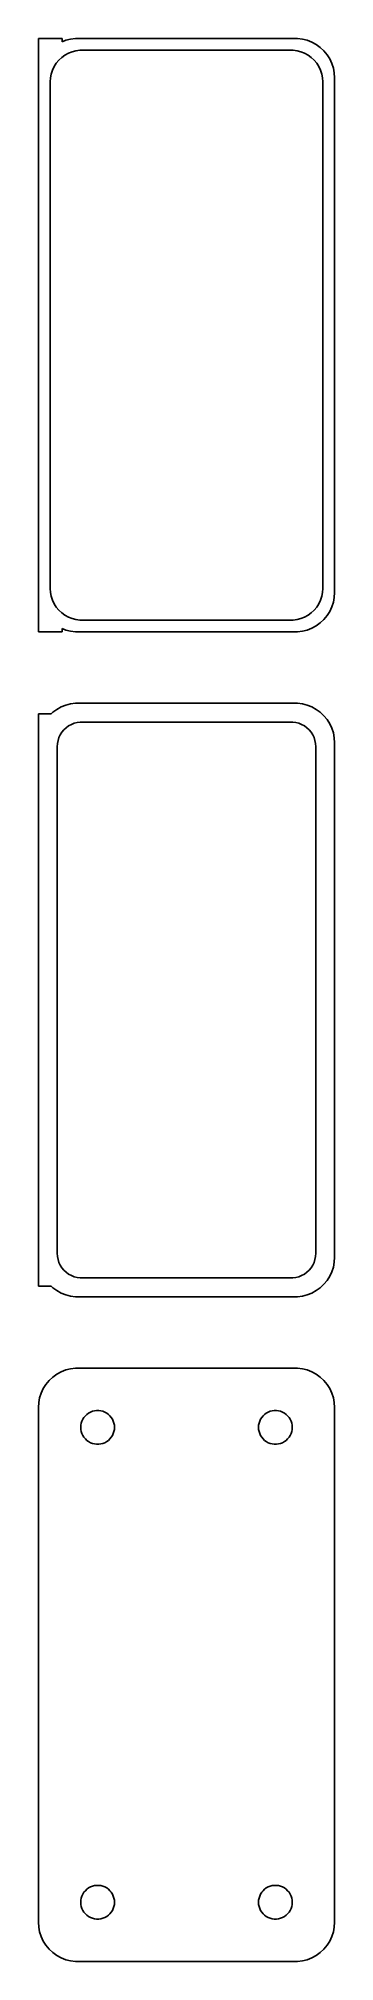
# Model space of a CAD drawing. Header units: metres. Extents: x -19 to 19, y 215 to 457.
import ezdxf

# ---------------------------------------------------------------- set-up
doc = ezdxf.new("R2010")
doc.units = ezdxf.units.M

msp = doc.modelspace()

# ---------------------------------------------------------------- linework, layer by layer
for p, q in [((-15.75, 457.479), (-18.75, 457.479)), ((-18.75, 457.479), (-18.75, 382.521)), ((-15.75, 457.075), (-15.75, 457.479)), ((-15.2951, 457.255), (-15.75, 457.075)), ((-14.6869, 457.411), (-15.2951, 457.255)), ((-14.0639, 457.49), (-14.6869, 457.411)), ((14.0639, 457.49), (-14.0639, 457.49)), ((14.6869, 457.411), (14.0639, 457.49)), ((15.2951, 457.255), (14.6869, 457.411)), ((15.8789, 457.024), (15.2951, 457.255)), ((16.4291, 456.722), (15.8789, 457.024)), ((-16.4861, 454.351), (-16.1659, 454.738)), ((-16.1659, 454.738), (-15.7997, 455.082)), ((-15.7997, 455.082), (-15.3933, 455.377)), ((-15.3933, 455.377), (-14.9531, 455.619)), ((-14.9531, 455.619), (-14.4861, 455.804)), ((-14.4861, 455.804), (-13.9995, 455.929)), ((-13.9995, 455.929), (-13.5012, 455.992)), ((-13.5012, 455.992), (13.5012, 455.992)), ((13.5012, 455.992), (13.9995, 455.929)), ((13.9995, 455.929), (14.4861, 455.804)), ((14.4861, 455.804), (14.9531, 455.619)), ((14.9531, 455.619), (15.3933, 455.377)), ((15.3933, 455.377), (15.7997, 455.082)), ((15.7997, 455.082), (16.1659, 454.738)), ((16.1659, 454.738), (16.4861, 454.351)), ((16.9371, 456.353), (16.4291, 456.722)), ((17.3948, 455.923), (16.9371, 456.353)), ((17.7951, 455.439), (17.3948, 455.923)), ((18.1315, 454.909), (17.7951, 455.439)), ((18.3989, 454.341), (18.1315, 454.909)), ((-17.25, 452), (-17.2184, 452.501)), ((-17.25, 388), (-17.25, 452)), ((-17.2184, 452.501), (-17.1243, 452.995)), ((-17.1243, 452.995), (-16.9691, 453.472)), ((-16.9691, 453.472), (-16.7552, 453.927)), ((-16.7552, 453.927), (-16.4861, 454.351)), ((16.4861, 454.351), (16.7552, 453.927)), ((16.7552, 453.927), (16.9691, 453.472)), ((16.9691, 453.472), (17.1243, 452.995)), ((17.1243, 452.995), (17.2184, 452.501)), ((17.2184, 452.501), (17.25, 452)), ((17.25, 452), (17.25, 388)), ((18.5929, 453.743), (18.3989, 454.341)), ((18.7106, 453.127), (18.5929, 453.743)), ((18.75, 452.5), (18.7106, 453.127)), ((18.75, 387.5), (18.75, 452.5)), ((-17.2184, 387.499), (-17.25, 388)), ((-17.1243, 387.005), (-17.2184, 387.499)), ((-16.9691, 386.528), (-17.1243, 387.005)), ((-16.7552, 386.073), (-16.9691, 386.528)), ((16.9691, 386.528), (16.7552, 386.073)), ((17.1243, 387.005), (16.9691, 386.528)), ((17.2184, 387.499), (17.1243, 387.005)), ((17.25, 388), (17.2184, 387.499)), ((18.5929, 386.257), (18.7106, 386.873)), ((18.7106, 386.873), (18.75, 387.5)), ((-16.4861, 385.649), (-16.7552, 386.073)), ((-16.1659, 385.262), (-16.4861, 385.649)), ((-15.7997, 384.918), (-16.1659, 385.262)), ((-15.3933, 384.623), (-15.7997, 384.918)), ((-14.9531, 384.381), (-15.3933, 384.623)), ((-14.4861, 384.196), (-14.9531, 384.381)), ((-13.9995, 384.071), (-14.4861, 384.196)), ((-13.5012, 384.008), (-13.9995, 384.071)), ((13.5012, 384.008), (-13.5012, 384.008)), ((13.9995, 384.071), (13.5012, 384.008)), ((14.4861, 384.196), (13.9995, 384.071)), ((14.9531, 384.381), (14.4861, 384.196)), ((15.3933, 384.623), (14.9531, 384.381)), ((15.7997, 384.918), (15.3933, 384.623)), ((16.1659, 385.262), (15.7997, 384.918)), ((16.4861, 385.649), (16.1659, 385.262)), ((16.7552, 386.073), (16.4861, 385.649)), ((16.9371, 383.647), (17.3948, 384.077)), ((17.3948, 384.077), (17.7951, 384.561)), ((17.7951, 384.561), (18.1315, 385.091)), ((18.1315, 385.091), (18.3989, 385.659)), ((18.3989, 385.659), (18.5929, 386.257)), ((-18.75, 382.521), (-15.75, 382.521)), ((-15.75, 382.521), (-15.75, 382.925)), ((-15.75, 382.925), (-15.2951, 382.745)), ((-15.2951, 382.745), (-14.6869, 382.589)), ((-14.6869, 382.589), (-14.0639, 382.51)), ((-14.0639, 382.51), (14.0639, 382.51)), ((14.0639, 382.51), (14.6869, 382.589)), ((14.6869, 382.589), (15.2951, 382.745)), ((15.2951, 382.745), (15.8789, 382.976)), ((15.8789, 382.976), (16.4291, 383.278)), ((16.4291, 383.278), (16.9371, 383.647)), ((-17.15, 372.153), (-18.75, 372.153)), ((-18.75, 372.153), (-18.75, 299.847)), ((-16.9371, 372.353), (-17.15, 372.153)), ((-16.4291, 372.722), (-16.9371, 372.353)), ((-15.8789, 373.024), (-16.4291, 372.722)), ((-15.2951, 373.255), (-15.8789, 373.024)), ((-14.6869, 373.411), (-15.2951, 373.255)), ((-14.0639, 373.49), (-14.6869, 373.411)), ((14.0639, 373.49), (-14.0639, 373.49)), ((14.6869, 373.411), (14.0639, 373.49)), ((15.2951, 373.255), (14.6869, 373.411)), ((15.8789, 373.024), (15.2951, 373.255)), ((16.4291, 372.722), (15.8789, 373.024)), ((16.9371, 372.353), (16.4291, 372.722)), ((17.3948, 371.923), (16.9371, 372.353)), ((17.7951, 371.439), (17.3948, 371.923)), ((-16.1443, 369.146), (-15.9779, 369.5)), ((-15.9779, 369.5), (-15.7684, 369.83)), ((-15.7684, 369.83), (-15.5192, 370.131)), ((-15.5192, 370.131), (-15.2342, 370.399)), ((-15.2342, 370.399), (-14.918, 370.628)), ((-14.918, 370.628), (-14.5754, 370.817)), ((-14.5754, 370.817), (-14.2119, 370.961)), ((-14.2119, 370.961), (-13.8333, 371.058)), ((-13.8333, 371.058), (-13.4454, 371.107)), ((-13.4454, 371.107), (13.4454, 371.107)), ((13.4454, 371.107), (13.8333, 371.058)), ((13.8333, 371.058), (14.2119, 370.961)), ((14.2119, 370.961), (14.5754, 370.817)), ((14.5754, 370.817), (14.918, 370.628)), ((14.918, 370.628), (15.2342, 370.399)), ((15.2342, 370.399), (15.5192, 370.131)), ((15.5192, 370.131), (15.7684, 369.83)), ((15.7684, 369.83), (15.9779, 369.5)), ((15.9779, 369.5), (16.1443, 369.146)), ((18.1315, 370.909), (17.7951, 371.439)), ((18.3989, 370.341), (18.1315, 370.909)), ((18.5929, 369.743), (18.3989, 370.341)), ((18.7106, 369.127), (18.5929, 369.743)), ((-16.3629, 368), (-16.3384, 368.39)), ((-16.3629, 304), (-16.3629, 368)), ((-16.3384, 368.39), (-16.2651, 368.774)), ((-16.2651, 368.774), (-16.1443, 369.146)), ((16.1443, 369.146), (16.2651, 368.774)), ((16.2651, 368.774), (16.3384, 368.39)), ((16.3384, 368.39), (16.3629, 368)), ((16.3629, 368), (16.3629, 304)), ((18.75, 368.5), (18.7106, 369.127)), ((18.75, 303.5), (18.75, 368.5)), ((-16.3384, 303.61), (-16.3629, 304)), ((16.3629, 304), (16.3384, 303.61)), ((-16.2651, 303.226), (-16.3384, 303.61)), ((-16.1443, 302.854), (-16.2651, 303.226)), ((-15.9779, 302.5), (-16.1443, 302.854)), ((-15.7684, 302.17), (-15.9779, 302.5)), ((-15.5192, 301.869), (-15.7684, 302.17)), ((-15.2342, 301.601), (-15.5192, 301.869)), ((-14.918, 301.372), (-15.2342, 301.601)), ((-14.5754, 301.183), (-14.918, 301.372)), ((14.918, 301.372), (14.5754, 301.183)), ((15.2342, 301.601), (14.918, 301.372)), ((15.5192, 301.869), (15.2342, 301.601)), ((15.7684, 302.17), (15.5192, 301.869)), ((15.9779, 302.5), (15.7684, 302.17)), ((16.1443, 302.854), (15.9779, 302.5)), ((16.2651, 303.226), (16.1443, 302.854)), ((16.3384, 303.61), (16.2651, 303.226)), ((18.1315, 301.091), (18.3989, 301.659)), ((18.3989, 301.659), (18.5929, 302.257)), ((18.5929, 302.257), (18.7106, 302.873)), ((18.7106, 302.873), (18.75, 303.5)), ((-18.75, 299.847), (-17.15, 299.847)), ((-17.15, 299.847), (-16.9371, 299.647)), ((-16.9371, 299.647), (-16.4291, 299.278)), ((-16.4291, 299.278), (-15.8789, 298.976)), ((-15.8789, 298.976), (-15.2951, 298.745)), ((-14.2119, 301.039), (-14.5754, 301.183)), ((-13.8333, 300.942), (-14.2119, 301.039)), ((-13.4454, 300.893), (-13.8333, 300.942)), ((13.4454, 300.893), (-13.4454, 300.893)), ((13.8333, 300.942), (13.4454, 300.893)), ((14.2119, 301.039), (13.8333, 300.942)), ((14.5754, 301.183), (14.2119, 301.039)), ((15.2951, 298.745), (15.8789, 298.976)), ((15.8789, 298.976), (16.4291, 299.278)), ((16.4291, 299.278), (16.9371, 299.647)), ((16.9371, 299.647), (17.3948, 300.077)), ((17.3948, 300.077), (17.7951, 300.561)), ((17.7951, 300.561), (18.1315, 301.091)), ((-15.2951, 298.745), (-14.6869, 298.589)), ((-14.6869, 298.589), (-14.0639, 298.51)), ((-14.0639, 298.51), (14.0639, 298.51)), ((14.0639, 298.51), (14.6869, 298.589)), ((14.6869, 298.589), (15.2951, 298.745)), ((-15.2951, 289.255), (-15.8789, 289.024)), ((-14.6869, 289.411), (-15.2951, 289.255)), ((-14.0639, 289.49), (-14.6869, 289.411)), ((14.0639, 289.49), (-14.0639, 289.49)), ((14.6869, 289.411), (14.0639, 289.49)), ((15.2951, 289.255), (14.6869, 289.411)), ((15.8789, 289.024), (15.2951, 289.255)), ((-18.1315, 286.909), (-18.3989, 286.341)), ((-17.7951, 287.439), (-18.1315, 286.909)), ((-17.3948, 287.923), (-17.7951, 287.439)), ((-16.9371, 288.353), (-17.3948, 287.923)), ((-16.4291, 288.722), (-16.9371, 288.353)), ((-15.8789, 289.024), (-16.4291, 288.722)), ((16.4291, 288.722), (15.8789, 289.024)), ((16.9371, 288.353), (16.4291, 288.722)), ((17.3948, 287.923), (16.9371, 288.353)), ((17.7951, 287.439), (17.3948, 287.923)), ((18.1315, 286.909), (17.7951, 287.439)), ((18.3989, 286.341), (18.1315, 286.909)), ((-18.7106, 285.127), (-18.75, 284.5)), ((-18.75, 284.5), (-18.75, 219.5)), ((-18.5929, 285.743), (-18.7106, 285.127)), ((-18.3989, 286.341), (-18.5929, 285.743)), ((18.5929, 285.743), (18.3989, 286.341)), ((18.7106, 285.127), (18.5929, 285.743)), ((18.75, 284.5), (18.7106, 285.127)), ((18.75, 219.5), (18.75, 284.5)), ((-13.3853, 282), (-13.3685, 282.268)), ((-13.3685, 281.732), (-13.3853, 282)), ((-13.3685, 282.268), (-13.3182, 282.531)), ((-13.3182, 282.531), (-13.2353, 282.786)), ((-13.2353, 282.786), (-13.1212, 283.029)), ((-13.1212, 283.029), (-12.9775, 283.255)), ((-12.9775, 283.255), (-12.8065, 283.462)), ((-12.8065, 283.462), (-12.6111, 283.645)), ((-12.6111, 283.645), (-12.3941, 283.803)), ((-12.3941, 283.803), (-12.1591, 283.932)), ((-12.1591, 283.932), (-11.9098, 284.031)), ((-11.9098, 284.031), (-11.6501, 284.097)), ((-11.6501, 284.097), (-11.3841, 284.131)), ((-11.3841, 284.131), (-11.1159, 284.131)), ((-11.1159, 284.131), (-10.8499, 284.097)), ((-10.8499, 284.097), (-10.5901, 284.031)), ((-10.5901, 284.031), (-10.3408, 283.932)), ((-10.3408, 283.932), (-10.1059, 283.803)), ((-10.1059, 283.803), (-9.8889, 283.645)), ((-9.8889, 283.645), (-9.69344, 283.462)), ((-9.69344, 283.462), (-9.52251, 283.255)), ((-9.52251, 283.255), (-9.37881, 283.029)), ((-9.37881, 283.029), (-9.26465, 282.786)), ((-9.26465, 282.786), (-9.18178, 282.531)), ((-9.18178, 282.531), (-9.13153, 282.268)), ((-9.13153, 282.268), (-9.1147, 282)), ((-9.1147, 282), (-9.13153, 281.732)), ((9.1147, 282), (9.13153, 282.268)), ((9.13153, 281.732), (9.1147, 282)), ((9.13153, 282.268), (9.18178, 282.531)), ((9.18178, 282.531), (9.26465, 282.786)), ((9.26465, 282.786), (9.37881, 283.029)), ((9.37881, 283.029), (9.52251, 283.255)), ((9.52251, 283.255), (9.69344, 283.462)), ((9.69344, 283.462), (9.8889, 283.645)), ((9.8889, 283.645), (10.1059, 283.803)), ((10.1059, 283.803), (10.3408, 283.932)), ((10.3408, 283.932), (10.5901, 284.031)), ((10.5901, 284.031), (10.8499, 284.097)), ((10.8499, 284.097), (11.1159, 284.131)), ((11.1159, 284.131), (11.3841, 284.131)), ((11.3841, 284.131), (11.6501, 284.097)), ((11.6501, 284.097), (11.9098, 284.031)), ((11.9098, 284.031), (12.1591, 283.932)), ((12.1591, 283.932), (12.3941, 283.803)), ((12.3941, 283.803), (12.6111, 283.645)), ((12.6111, 283.645), (12.8065, 283.462)), ((12.8065, 283.462), (12.9775, 283.255)), ((12.9775, 283.255), (13.1212, 283.029)), ((13.1212, 283.029), (13.2353, 282.786)), ((13.2353, 282.786), (13.3182, 282.531)), ((13.3182, 282.531), (13.3685, 282.268)), ((13.3685, 282.268), (13.3853, 282)), ((13.3853, 282), (13.3685, 281.732)), ((-13.3182, 281.469), (-13.3685, 281.732)), ((-13.2353, 281.214), (-13.3182, 281.469)), ((-13.1212, 280.971), (-13.2353, 281.214)), ((-12.9775, 280.745), (-13.1212, 280.971)), ((-12.8065, 280.538), (-12.9775, 280.745)), ((-12.6111, 280.355), (-12.8065, 280.538)), ((-12.3941, 280.197), (-12.6111, 280.355)), ((-12.1591, 280.068), (-12.3941, 280.197)), ((-11.9098, 279.969), (-12.1591, 280.068)), ((-11.6501, 279.903), (-11.9098, 279.969)), ((-11.3841, 279.869), (-11.6501, 279.903)), ((-11.1159, 279.869), (-11.3841, 279.869)), ((-10.8499, 279.903), (-11.1159, 279.869)), ((-10.5901, 279.969), (-10.8499, 279.903)), ((-10.3408, 280.068), (-10.5901, 279.969)), ((-10.1059, 280.197), (-10.3408, 280.068)), ((-9.8889, 280.355), (-10.1059, 280.197)), ((-9.69344, 280.538), (-9.8889, 280.355)), ((-9.52251, 280.745), (-9.69344, 280.538)), ((-9.37881, 280.971), (-9.52251, 280.745)), ((-9.26465, 281.214), (-9.37881, 280.971)), ((-9.18178, 281.469), (-9.26465, 281.214)), ((-9.13153, 281.732), (-9.18178, 281.469)), ((9.18178, 281.469), (9.13153, 281.732)), ((9.26465, 281.214), (9.18178, 281.469)), ((9.37881, 280.971), (9.26465, 281.214)), ((9.52251, 280.745), (9.37881, 280.971)), ((9.69344, 280.538), (9.52251, 280.745)), ((9.8889, 280.355), (9.69344, 280.538)), ((10.1059, 280.197), (9.8889, 280.355)), ((10.3408, 280.068), (10.1059, 280.197)), ((10.5901, 279.969), (10.3408, 280.068)), ((10.8499, 279.903), (10.5901, 279.969)), ((11.1159, 279.869), (10.8499, 279.903)), ((11.3841, 279.869), (11.1159, 279.869)), ((11.6501, 279.903), (11.3841, 279.869)), ((11.9098, 279.969), (11.6501, 279.903)), ((12.1591, 280.068), (11.9098, 279.969)), ((12.3941, 280.197), (12.1591, 280.068)), ((12.6111, 280.355), (12.3941, 280.197)), ((12.8065, 280.538), (12.6111, 280.355)), ((12.9775, 280.745), (12.8065, 280.538)), ((13.1212, 280.971), (12.9775, 280.745)), ((13.2353, 281.214), (13.1212, 280.971)), ((13.3182, 281.469), (13.2353, 281.214)), ((13.3685, 281.732), (13.3182, 281.469)), ((-12.8065, 223.462), (-12.6111, 223.645)), ((-12.6111, 223.645), (-12.3941, 223.803)), ((-12.3941, 223.803), (-12.1591, 223.932)), ((-12.1591, 223.932), (-11.9098, 224.031)), ((-11.9098, 224.031), (-11.6501, 224.097)), ((-11.6501, 224.097), (-11.3841, 224.131)), ((-11.3841, 224.131), (-11.1159, 224.131)), ((-11.1159, 224.131), (-10.8499, 224.097)), ((-10.8499, 224.097), (-10.5901, 224.031)), ((-10.5901, 224.031), (-10.3408, 223.932)), ((-10.3408, 223.932), (-10.1059, 223.803)), ((-10.1059, 223.803), (-9.8889, 223.645)), ((-9.8889, 223.645), (-9.69344, 223.462)), ((9.69344, 223.462), (9.8889, 223.645)), ((9.8889, 223.645), (10.1059, 223.803)), ((10.1059, 223.803), (10.3408, 223.932)), ((10.3408, 223.932), (10.5901, 224.031)), ((10.5901, 224.031), (10.8499, 224.097)), ((10.8499, 224.097), (11.1159, 224.131)), ((11.1159, 224.131), (11.3841, 224.131)), ((11.3841, 224.131), (11.6501, 224.097)), ((11.6501, 224.097), (11.9098, 224.031)), ((11.9098, 224.031), (12.1591, 223.932)), ((12.1591, 223.932), (12.3941, 223.803)), ((12.3941, 223.803), (12.6111, 223.645)), ((12.6111, 223.645), (12.8065, 223.462)), ((-13.3853, 222), (-13.3685, 222.268)), ((-13.3685, 221.732), (-13.3853, 222)), ((-13.3685, 222.268), (-13.3182, 222.531)), ((-13.3182, 221.469), (-13.3685, 221.732)), ((-13.3182, 222.531), (-13.2353, 222.786)), ((-13.2353, 221.214), (-13.3182, 221.469)), ((-13.2353, 222.786), (-13.1212, 223.029)), ((-13.1212, 220.971), (-13.2353, 221.214)), ((-13.1212, 223.029), (-12.9775, 223.255)), ((-12.9775, 223.255), (-12.8065, 223.462)), ((-9.69344, 223.462), (-9.52251, 223.255)), ((-9.52251, 223.255), (-9.37881, 223.029)), ((-9.37881, 223.029), (-9.26465, 222.786)), ((-9.26465, 221.214), (-9.37881, 220.971)), ((-9.26465, 222.786), (-9.18178, 222.531)), ((-9.18178, 221.469), (-9.26465, 221.214)), ((-9.18178, 222.531), (-9.13153, 222.268)), ((-9.13153, 221.732), (-9.18178, 221.469)), ((-9.13153, 222.268), (-9.1147, 222)), ((-9.1147, 222), (-9.13153, 221.732)), ((9.1147, 222), (9.13153, 222.268)), ((9.13153, 221.732), (9.1147, 222)), ((9.13153, 222.268), (9.18178, 222.531)), ((9.18178, 221.469), (9.13153, 221.732)), ((9.18178, 222.531), (9.26465, 222.786)), ((9.26465, 221.214), (9.18178, 221.469)), ((9.26465, 222.786), (9.37881, 223.029)), ((9.37881, 220.971), (9.26465, 221.214)), ((9.37881, 223.029), (9.52251, 223.255)), ((9.52251, 223.255), (9.69344, 223.462)), ((12.8065, 223.462), (12.9775, 223.255)), ((12.9775, 223.255), (13.1212, 223.029)), ((13.1212, 223.029), (13.2353, 222.786)), ((13.2353, 221.214), (13.1212, 220.971)), ((13.2353, 222.786), (13.3182, 222.531)), ((13.3182, 221.469), (13.2353, 221.214)), ((13.3182, 222.531), (13.3685, 222.268)), ((13.3685, 221.732), (13.3182, 221.469)), ((13.3685, 222.268), (13.3853, 222)), ((13.3853, 222), (13.3685, 221.732)), ((-18.75, 219.5), (-18.7106, 218.873)), ((-18.7106, 218.873), (-18.5929, 218.257)), ((-12.9775, 220.745), (-13.1212, 220.971)), ((-12.8065, 220.538), (-12.9775, 220.745)), ((-12.6111, 220.355), (-12.8065, 220.538)), ((-12.3941, 220.197), (-12.6111, 220.355)), ((-12.1591, 220.068), (-12.3941, 220.197)), ((-11.9098, 219.969), (-12.1591, 220.068)), ((-11.6501, 219.903), (-11.9098, 219.969)), ((-11.3841, 219.869), (-11.6501, 219.903)), ((-11.1159, 219.869), (-11.3841, 219.869)), ((-10.8499, 219.903), (-11.1159, 219.869)), ((-10.5901, 219.969), (-10.8499, 219.903)), ((-10.3408, 220.068), (-10.5901, 219.969)), ((-10.1059, 220.197), (-10.3408, 220.068)), ((-9.8889, 220.355), (-10.1059, 220.197)), ((-9.69344, 220.538), (-9.8889, 220.355)), ((-9.52251, 220.745), (-9.69344, 220.538)), ((-9.37881, 220.971), (-9.52251, 220.745)), ((9.52251, 220.745), (9.37881, 220.971)), ((9.69344, 220.538), (9.52251, 220.745)), ((9.8889, 220.355), (9.69344, 220.538)), ((10.1059, 220.197), (9.8889, 220.355)), ((10.3408, 220.068), (10.1059, 220.197)), ((10.5901, 219.969), (10.3408, 220.068)), ((10.8499, 219.903), (10.5901, 219.969)), ((11.1159, 219.869), (10.8499, 219.903)), ((11.3841, 219.869), (11.1159, 219.869)), ((11.6501, 219.903), (11.3841, 219.869)), ((11.9098, 219.969), (11.6501, 219.903)), ((12.1591, 220.068), (11.9098, 219.969)), ((12.3941, 220.197), (12.1591, 220.068)), ((12.6111, 220.355), (12.3941, 220.197)), ((12.8065, 220.538), (12.6111, 220.355)), ((12.9775, 220.745), (12.8065, 220.538)), ((13.1212, 220.971), (12.9775, 220.745)), ((18.5929, 218.257), (18.7106, 218.873)), ((18.7106, 218.873), (18.75, 219.5)), ((-18.5929, 218.257), (-18.3989, 217.659)), ((-18.3989, 217.659), (-18.1315, 217.091)), ((-18.1315, 217.091), (-17.7951, 216.561)), ((-17.7951, 216.561), (-17.3948, 216.077)), ((17.3948, 216.077), (17.7951, 216.561)), ((17.7951, 216.561), (18.1315, 217.091)), ((18.1315, 217.091), (18.3989, 217.659)), ((18.3989, 217.659), (18.5929, 218.257)), ((-17.3948, 216.077), (-16.9371, 215.647)), ((-16.9371, 215.647), (-16.4291, 215.278)), ((-16.4291, 215.278), (-15.8789, 214.976)), ((-15.8789, 214.976), (-15.2951, 214.745)), ((-15.2951, 214.745), (-14.6869, 214.589)), ((-14.6869, 214.589), (-14.0639, 214.51)), ((-14.0639, 214.51), (14.0639, 214.51)), ((14.0639, 214.51), (14.6869, 214.589)), ((14.6869, 214.589), (15.2951, 214.745)), ((15.2951, 214.745), (15.8789, 214.976)), ((15.8789, 214.976), (16.4291, 215.278)), ((16.4291, 215.278), (16.9371, 215.647)), ((16.9371, 215.647), (17.3948, 216.077))]:
    msp.add_line(p, q)

doc.saveas('drawing.dxf')
